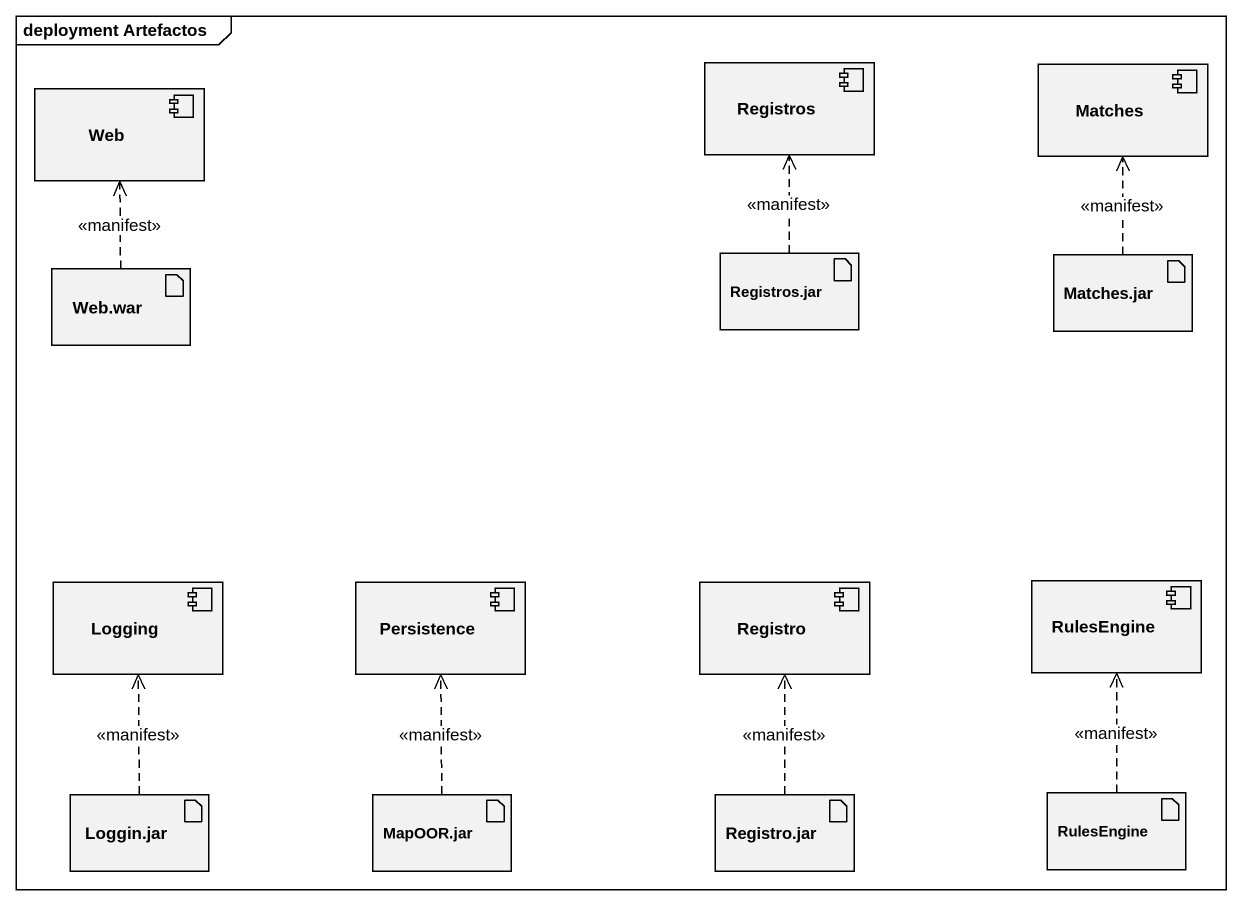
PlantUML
@startuml
mainframe deployment Artefactos
component Web
component Registros
component Matches
artifact "Registros.jar" as Registros_jar
artifact "Matches.jar" as Matches_jar
artifact "Web.war" as Web_war
component Logging
component Persistence
component Registro
component RulesEngine
artifact "Loggin.jar" as Loggin_jar
artifact "MapOOR.jar" as MapOOR_jar
artifact "Registro.jar" as Registro_jar
artifact "RulesEngine" as RulesEngine_2
Registros_jar .up.> Registros : <<manifest>>
Matches_jar .up.> Matches : <<manifest>>
Web_war .up.> Web : <<manifest>>
Loggin_jar .up.> Logging : <<manifest>>
MapOOR_jar .up.> Persistence : <<manifest>>
Registro_jar .up.> Registro : <<manifest>>
RulesEngine_2 .up.> RulesEngine : <<manifest>>
@enduml
